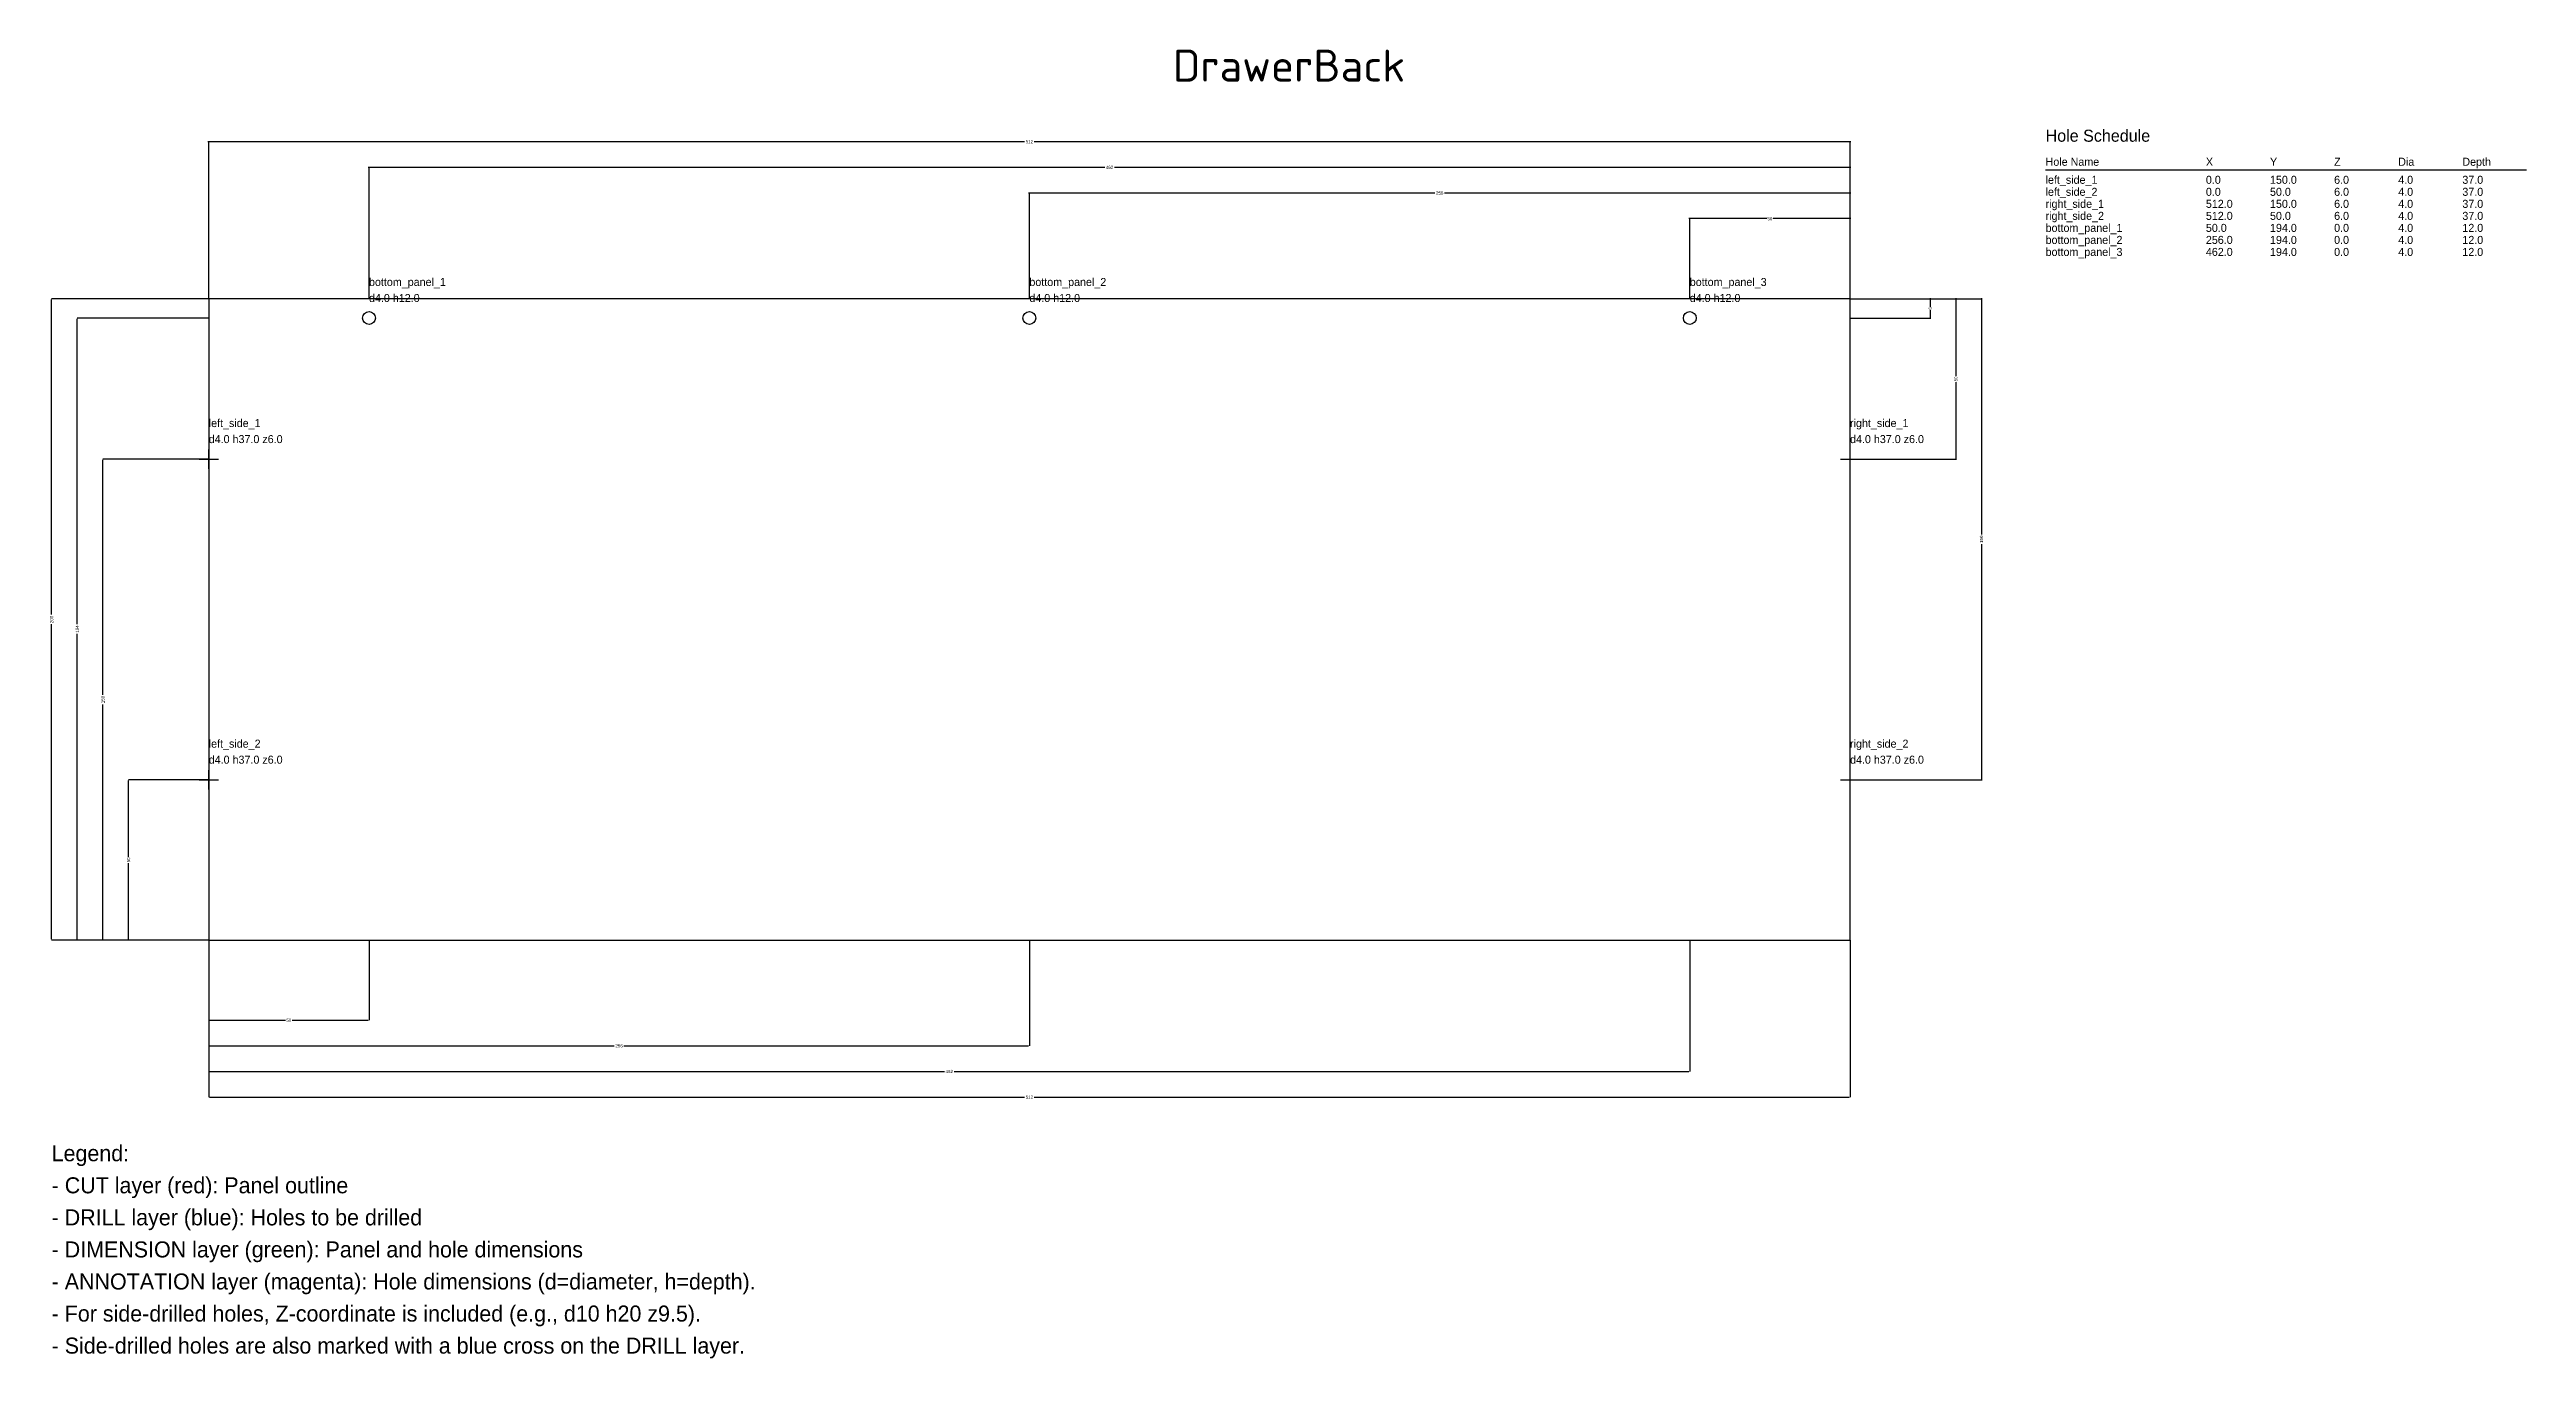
# Model space of a CAD drawing. Header units: millimetres. Extents: x -50 to 723, y -131 to 278.
import ezdxf
from ezdxf.enums import TextEntityAlignment as Align

# ---------------------------------------------------------------- set-up
doc = ezdxf.new("R2010")
doc.units = ezdxf.units.MM
for name, color, linetype in [('ANNOTATION', 6, 'Continuous'), ('CUT', 1, 'Continuous'), ('DIMENSION', 3, 'Continuous'), ('DRILL', 5, 'Continuous')]:
    doc.layers.add(name, color=color, linetype=linetype)
doc.styles.add('Title', font='ISOCPEUR.ttf')
doc.dimstyles.get("Standard").update_dxf_attribs({"dimtxt": 2.5, "dimasz": 2.5, "dimexe": 1.25, "dimexo": 0.625, "dimtad": 1, "dimtxsty": 'Standard', "dimcen": 2.5, "dimazin": 3, "dimtfac": 1, "dimtmove": 0, "dimatfit": 3})

# ---------------------------------------------------------------- blocks, each defined once
blk = doc.blocks.new('_CLOSEDFILLED')
at = {"color": 0, "linetype": 'ByBlock'}
blk.add_solid([(-1, 0.2), (0, 0), (-1, -0.2)], dxfattribs=at)
blk = doc.blocks.new('*D0')
for p, q in [((0, 0), (0, -25)), ((50, 0), (50, -25)), ((0.25, -25), (24, -25)), ((26, -25), (49.75, -25))]:
    blk.add_line(p, q)
at = {"layer": 'Defpoints'}
for p in [(0, 0), (50, 0), (0, -25)]:
    blk.add_point(p, dxfattribs=at)
at = {"layer": 'DIMENSION', "xscale": 0.25, "yscale": 0.25, "rotation": 180}
blk.add_blockref('_CLOSEDFILLED', (0, -25), dxfattribs=at)
at = {"layer": 'DIMENSION', "xscale": 0.25, "yscale": 0.25}
blk.add_blockref('_CLOSEDFILLED', (50, -25), dxfattribs=at)
at = {"layer": 'DIMENSION', "insert": (25, -25), "char_height": 1, "attachment_point": 5}
blk.add_mtext('50', dxfattribs=at)
blk = doc.blocks.new('*D2')
for p, q in [((0, 0), (0, -33)), ((256, 0), (256, -33)), ((0.25, -33), (126.5, -33)), ((129.5, -33), (255.75, -33))]:
    blk.add_line(p, q)
at = {"layer": 'Defpoints'}
for p in [(0, 0), (256, 0), (0, -33)]:
    blk.add_point(p, dxfattribs=at)
at = {"layer": 'DIMENSION', "xscale": 0.25, "yscale": 0.25, "rotation": 180}
blk.add_blockref('_CLOSEDFILLED', (0, -33), dxfattribs=at)
at = {"layer": 'DIMENSION', "xscale": 0.25, "yscale": 0.25}
blk.add_blockref('_CLOSEDFILLED', (256, -33), dxfattribs=at)
at = {"layer": 'DIMENSION', "insert": (128, -33), "char_height": 1, "attachment_point": 5}
blk.add_mtext('256', dxfattribs=at)
blk = doc.blocks.new('*D3')
for p, q in [((0, 0), (0, -41)), ((462, 0), (462, -41)), ((0.25, -41), (229.5, -41)), ((232.5, -41), (461.75, -41))]:
    blk.add_line(p, q)
at = {"layer": 'Defpoints'}
for p in [(0, 0), (462, 0), (0, -41)]:
    blk.add_point(p, dxfattribs=at)
at = {"layer": 'DIMENSION', "xscale": 0.25, "yscale": 0.25, "rotation": 180}
blk.add_blockref('_CLOSEDFILLED', (0, -41), dxfattribs=at)
at = {"layer": 'DIMENSION', "xscale": 0.25, "yscale": 0.25}
blk.add_blockref('_CLOSEDFILLED', (462, -41), dxfattribs=at)
at = {"layer": 'DIMENSION', "insert": (231, -41), "char_height": 1, "attachment_point": 5}
blk.add_mtext('462', dxfattribs=at)
blk = doc.blocks.new('*D4')
for p, q in [((0, 0), (0, -49)), ((512, 0), (512, -49)), ((0.25, -49), (254.5, -49)), ((257.5, -49), (511.75, -49))]:
    blk.add_line(p, q)
at = {"layer": 'Defpoints'}
for p in [(0, 0), (512, 0), (0, -49)]:
    blk.add_point(p, dxfattribs=at)
at = {"layer": 'DIMENSION', "xscale": 0.25, "yscale": 0.25, "rotation": 180}
blk.add_blockref('_CLOSEDFILLED', (0, -49), dxfattribs=at)
at = {"layer": 'DIMENSION', "xscale": 0.25, "yscale": 0.25}
blk.add_blockref('_CLOSEDFILLED', (512, -49), dxfattribs=at)
at = {"layer": 'DIMENSION', "insert": (256, -49), "char_height": 1, "attachment_point": 5}
blk.add_mtext('512', dxfattribs=at)
blk = doc.blocks.new('*D5')
for p, q in [((486, 225), (461.75, 225)), ((462, 200), (462, 225)), ((512.25, 225), (488, 225)), ((512, 200), (512, 225))]:
    blk.add_line(p, q)
at = {"layer": 'Defpoints'}
for p in [(512, 225), (462, 200), (512, 200)]:
    blk.add_point(p, dxfattribs=at)
at = {"layer": 'DIMENSION', "xscale": 0.25, "yscale": 0.25}
blk.add_blockref('_CLOSEDFILLED', (462, 225), dxfattribs=at)
at = {"layer": 'DIMENSION', "xscale": 0.25, "yscale": 0.25, "rotation": 180}
blk.add_blockref('_CLOSEDFILLED', (512, 225), dxfattribs=at)
at = {"layer": 'DIMENSION', "insert": (487, 225), "char_height": 1, "attachment_point": 5}
blk.add_mtext('50', dxfattribs=at)
blk = doc.blocks.new('*D6')
for p, q in [((382.5, 233), (255.75, 233)), ((256, 200), (256, 233)), ((512.25, 233), (385.5, 233)), ((512, 200), (512, 233))]:
    blk.add_line(p, q)
at = {"layer": 'Defpoints'}
for p in [(512, 233), (256, 200), (512, 200)]:
    blk.add_point(p, dxfattribs=at)
at = {"layer": 'DIMENSION', "xscale": 0.25, "yscale": 0.25}
blk.add_blockref('_CLOSEDFILLED', (256, 233), dxfattribs=at)
at = {"layer": 'DIMENSION', "xscale": 0.25, "yscale": 0.25, "rotation": 180}
blk.add_blockref('_CLOSEDFILLED', (512, 233), dxfattribs=at)
at = {"layer": 'DIMENSION', "insert": (384, 233), "char_height": 1, "attachment_point": 5}
blk.add_mtext('256', dxfattribs=at)
blk = doc.blocks.new('*D7')
for p, q in [((279.5, 241), (49.75, 241)), ((50, 200), (50, 241)), ((512.25, 241), (282.5, 241)), ((512, 200), (512, 241))]:
    blk.add_line(p, q)
at = {"layer": 'Defpoints'}
for p in [(512, 241), (50, 200), (512, 200)]:
    blk.add_point(p, dxfattribs=at)
at = {"layer": 'DIMENSION', "xscale": 0.25, "yscale": 0.25}
blk.add_blockref('_CLOSEDFILLED', (50, 241), dxfattribs=at)
at = {"layer": 'DIMENSION', "xscale": 0.25, "yscale": 0.25, "rotation": 180}
blk.add_blockref('_CLOSEDFILLED', (512, 241), dxfattribs=at)
at = {"layer": 'DIMENSION', "insert": (281, 241), "char_height": 1, "attachment_point": 5}
blk.add_mtext('462', dxfattribs=at)
blk = doc.blocks.new('*D8')
for p, q in [((254.5, 249), (-0.25, 249)), ((0, 200), (0, 249)), ((512.25, 249), (257.5, 249)), ((512, 200), (512, 249))]:
    blk.add_line(p, q)
at = {"layer": 'Defpoints'}
for p in [(512, 249), (0, 200), (512, 200)]:
    blk.add_point(p, dxfattribs=at)
at = {"layer": 'DIMENSION', "xscale": 0.25, "yscale": 0.25}
blk.add_blockref('_CLOSEDFILLED', (0, 249), dxfattribs=at)
at = {"layer": 'DIMENSION', "xscale": 0.25, "yscale": 0.25, "rotation": 180}
blk.add_blockref('_CLOSEDFILLED', (512, 249), dxfattribs=at)
at = {"layer": 'DIMENSION', "insert": (256, 249), "char_height": 1, "attachment_point": 5}
blk.add_mtext('512', dxfattribs=at)
blk = doc.blocks.new('*D9')
for p, q in [((0, 50), (-25, 50)), ((-25, 26), (-25, 49.75)), ((-25, 0.25), (-25, 24)), ((0, 0), (-25, 0))]:
    blk.add_line(p, q)
at = {"layer": 'Defpoints'}
for p in [(0, 50), (-25, 0), (0, 0)]:
    blk.add_point(p, dxfattribs=at)
at = {"layer": 'DIMENSION', "xscale": 0.25, "yscale": 0.25}
for p, rotation in [((-25, 50), 90), ((-25, 0), 270)]:
    blk.add_blockref('_CLOSEDFILLED', p, dxfattribs=dict(at, rotation=rotation))
at = {"layer": 'DIMENSION', "insert": (-25, 25), "char_height": 1, "attachment_point": 5, "rotation": 90}
blk.add_mtext('50', dxfattribs=at)
blk = doc.blocks.new('*D10')
for p, q in [((0, 150), (-33, 150)), ((-33, 76.5), (-33, 149.75)), ((-33, 0.25), (-33, 73.5)), ((0, 0), (-33, 0))]:
    blk.add_line(p, q)
at = {"layer": 'Defpoints'}
for p in [(0, 150), (-33, 0), (0, 0)]:
    blk.add_point(p, dxfattribs=at)
at = {"layer": 'DIMENSION', "xscale": 0.25, "yscale": 0.25}
for p, rotation in [((-33, 150), 90), ((-33, 0), 270)]:
    blk.add_blockref('_CLOSEDFILLED', p, dxfattribs=dict(at, rotation=rotation))
at = {"layer": 'DIMENSION', "insert": (-33, 75), "char_height": 1, "attachment_point": 5, "rotation": 90}
blk.add_mtext('150', dxfattribs=at)
blk = doc.blocks.new('*D11')
for p, q in [((0, 194), (-41, 194)), ((-41, 98.5), (-41, 193.75)), ((-41, 0.25), (-41, 95.5)), ((0, 0), (-41, 0))]:
    blk.add_line(p, q)
at = {"layer": 'Defpoints'}
for p in [(0, 194), (-41, 0), (0, 0)]:
    blk.add_point(p, dxfattribs=at)
at = {"layer": 'DIMENSION', "xscale": 0.25, "yscale": 0.25}
for p, rotation in [((-41, 194), 90), ((-41, 0), 270)]:
    blk.add_blockref('_CLOSEDFILLED', p, dxfattribs=dict(at, rotation=rotation))
at = {"layer": 'DIMENSION', "insert": (-41, 97), "char_height": 1, "attachment_point": 5, "rotation": 90}
blk.add_mtext('194', dxfattribs=at)
blk = doc.blocks.new('*D12')
for p, q in [((0, 200), (-49, 200)), ((-49, 101.5), (-49, 199.75)), ((-49, 0.25), (-49, 98.5)), ((0, 0), (-49, 0))]:
    blk.add_line(p, q)
at = {"layer": 'Defpoints'}
for p in [(0, 200), (-49, 0), (0, 0)]:
    blk.add_point(p, dxfattribs=at)
at = {"layer": 'DIMENSION', "xscale": 0.25, "yscale": 0.25}
for p, rotation in [((-49, 200), 90), ((-49, 0), 270)]:
    blk.add_blockref('_CLOSEDFILLED', p, dxfattribs=dict(at, rotation=rotation))
at = {"layer": 'DIMENSION', "insert": (-49, 100), "char_height": 1, "attachment_point": 5, "rotation": 90}
blk.add_mtext('200', dxfattribs=at)
blk = doc.blocks.new('*D13')
for p, q in [((512, 200), (537, 200)), ((512, 194), (537, 194)), ((537, 200.25), (537, 197.5)), ((537, 196.5), (537, 193.75))]:
    blk.add_line(p, q)
at = {"layer": 'Defpoints'}
for p in [(512, 200), (512, 194), (537, 200)]:
    blk.add_point(p, dxfattribs=at)
at = {"layer": 'DIMENSION', "xscale": 0.25, "yscale": 0.25}
for p, rotation in [((537, 200), 270), ((537, 194), 90)]:
    blk.add_blockref('_CLOSEDFILLED', p, dxfattribs=dict(at, rotation=rotation))
at = {"layer": 'DIMENSION', "insert": (537, 197), "char_height": 1, "attachment_point": 5, "rotation": 90}
blk.add_mtext('6', dxfattribs=at)
blk = doc.blocks.new('*D14')
for p, q in [((512, 200), (545, 200)), ((545, 200.25), (545, 176)), ((545, 174), (545, 149.75)), ((512, 150), (545, 150))]:
    blk.add_line(p, q)
at = {"layer": 'Defpoints'}
for p in [(512, 200), (545, 200), (512, 150)]:
    blk.add_point(p, dxfattribs=at)
at = {"layer": 'DIMENSION', "xscale": 0.25, "yscale": 0.25}
for p, rotation in [((545, 200), 270), ((545, 150), 90)]:
    blk.add_blockref('_CLOSEDFILLED', p, dxfattribs=dict(at, rotation=rotation))
at = {"layer": 'DIMENSION', "insert": (545, 175), "char_height": 1, "attachment_point": 5, "rotation": 90}
blk.add_mtext('50', dxfattribs=at)
blk = doc.blocks.new('*D15')
for p, q in [((512, 200), (553, 200)), ((553, 200.25), (553, 126.5)), ((553, 123.5), (553, 49.75)), ((512, 50), (553, 50))]:
    blk.add_line(p, q)
at = {"layer": 'Defpoints'}
for p in [(512, 200), (553, 200), (512, 50)]:
    blk.add_point(p, dxfattribs=at)
at = {"layer": 'DIMENSION', "xscale": 0.25, "yscale": 0.25}
for p, rotation in [((553, 200), 270), ((553, 50), 90)]:
    blk.add_blockref('_CLOSEDFILLED', p, dxfattribs=dict(at, rotation=rotation))
at = {"layer": 'DIMENSION', "insert": (553, 125), "char_height": 1, "attachment_point": 5, "rotation": 90}
blk.add_mtext('150', dxfattribs=at)

msp = doc.modelspace()

# ---------------------------------------------------------------- linework, layer by layer
at = {"layer": 'ANNOTATION'}
msp.add_line((573, 240.25), (723, 240.25), dxfattribs=at)
at = {"layer": 'CUT'}
for p, q in [((512, 200), (0, 200)), ((0, 200), (0, 0)), ((48, 194), (48.1522, 194.765)), ((48.1522, 193.235), (48, 194)), ((48.1522, 194.765), (48.5858, 195.414)), ((48.5858, 192.586), (48.1522, 193.235)), ((48.5858, 195.414), (49.2346, 195.848)), ((49.2346, 195.848), (50, 196)), ((50, 196), (50.7654, 195.848)), ((50.7654, 195.848), (51.4142, 195.414)), ((51.4142, 195.414), (51.8478, 194.765)), ((51.8478, 193.235), (51.4142, 192.586)), ((51.8478, 194.765), (52, 194)), ((52, 194), (51.8478, 193.235)), ((254, 194), (254.152, 194.765)), ((254.152, 193.235), (254, 194)), ((254.152, 194.765), (254.586, 195.414)), ((254.586, 192.586), (254.152, 193.235)), ((254.586, 195.414), (255.235, 195.848)), ((255.235, 195.848), (256, 196)), ((256, 196), (256.765, 195.848)), ((256.765, 195.848), (257.414, 195.414)), ((257.414, 195.414), (257.848, 194.765)), ((257.848, 193.235), (257.414, 192.586)), ((257.848, 194.765), (258, 194)), ((258, 194), (257.848, 193.235)), ((460, 194), (460.152, 194.765)), ((460.152, 193.235), (460, 194)), ((460.152, 194.765), (460.586, 195.414)), ((460.586, 192.586), (460.152, 193.235)), ((460.586, 195.414), (461.235, 195.848)), ((461.235, 195.848), (462, 196)), ((462, 196), (462.765, 195.848)), ((462.765, 195.848), (463.414, 195.414)), ((463.414, 195.414), (463.848, 194.765)), ((463.848, 193.235), (463.414, 192.586)), ((463.848, 194.765), (464, 194)), ((464, 194), (463.848, 193.235)), ((512, 0), (512, 200)), ((49.2346, 192.152), (48.5858, 192.586)), ((50, 192), (49.2346, 192.152)), ((50.7654, 192.152), (50, 192)), ((51.4142, 192.586), (50.7654, 192.152)), ((255.235, 192.152), (254.586, 192.586)), ((256, 192), (255.235, 192.152)), ((256.765, 192.152), (256, 192)), ((257.414, 192.586), (256.765, 192.152)), ((461.235, 192.152), (460.586, 192.586)), ((462, 192), (461.235, 192.152)), ((462.765, 192.152), (462, 192)), ((463.414, 192.586), (462.765, 192.152)), ((0, 0), (512, 0))]:
    msp.add_line(p, q, dxfattribs=at)
at = {"layer": 'DRILL', "color": 5}
for p, q in [((-3, 150), (3, 150)), ((0, 147), (0, 153)), ((509, 150), (515, 150)), ((512, 147), (512, 153)), ((-3, 50), (3, 50)), ((0, 47), (0, 53)), ((509, 50), (515, 50)), ((512, 47), (512, 53))]:
    msp.add_line(p, q, dxfattribs=at)

# ---------------------------------------------------------------- texts
at = {"layer": 'ANNOTATION', "style": 'Title'}
msp.add_text('DrawerBack', height=10, dxfattribs=at).set_placement((337, 272.75), align=Align.MIDDLE_CENTER)
at = {"layer": 'ANNOTATION'}
for s, height, p in [('Hole Schedule', 3.75, (573, 249)), ('Hole Name', 2.5, (573, 241.5)), ('X', 2.5, (623, 241.5)), ('Y', 2.5, (643, 241.5)), ('Z', 2.5, (663, 241.5)), ('Dia', 2.5, (683, 241.5)), ('Depth', 2.5, (703, 241.5)), ('left_side_1', 2.5, (573, 235.875)), ('left_side_2', 2.5, (573, 232.125)), ('0.0', 2.5, (623, 235.875)), ('0.0', 2.5, (623, 232.125)), ('50.0', 2.5, (643, 232.125)), ('150.0', 2.5, (643, 235.875)), ('6.0', 2.5, (663, 235.875)), ('6.0', 2.5, (663, 232.125)), ('4.0', 2.5, (683, 235.875)), ('4.0', 2.5, (683, 232.125)), ('37.0', 2.5, (703, 235.875)), ('37.0', 2.5, (703, 232.125)), ('right_side_1', 2.5, (573, 228.375)), ('right_side_2', 2.5, (573, 224.625)), ('512.0', 2.5, (623, 228.375)), ('512.0', 2.5, (623, 224.625)), ('50.0', 2.5, (643, 224.625)), ('150.0', 2.5, (643, 228.375)), ('6.0', 2.5, (663, 228.375)), ('6.0', 2.5, (663, 224.625)), ('4.0', 2.5, (683, 228.375)), ('4.0', 2.5, (683, 224.625)), ('37.0', 2.5, (703, 228.375)), ('37.0', 2.5, (703, 224.625)), ('bottom_panel_1', 2.5, (573, 220.875)), ('bottom_panel_2', 2.5, (573, 217.125)), ('50.0', 2.5, (623, 220.875)), ('256.0', 2.5, (623, 217.125)), ('194.0', 2.5, (643, 220.875)), ('194.0', 2.5, (643, 217.125)), ('0.0', 2.5, (663, 220.875)), ('0.0', 2.5, (663, 217.125)), ('4.0', 2.5, (683, 220.875)), ('4.0', 2.5, (683, 217.125)), ('12.0', 2.5, (703, 220.875)), ('12.0', 2.5, (703, 217.125)), ('bottom_panel_3', 2.5, (573, 213.375)), ('462.0', 2.5, (623, 213.375)), ('194.0', 2.5, (643, 213.375)), ('0.0', 2.5, (663, 213.375)), ('4.0', 2.5, (683, 213.375)), ('12.0', 2.5, (703, 213.375)), ('d4.0 h12.0', 2.5, (50, 199)), ('bottom_panel_1', 2.5, (50, 204)), ('d4.0 h12.0', 2.5, (256, 199)), ('bottom_panel_2', 2.5, (256, 204)), ('d4.0 h12.0', 2.5, (462, 199)), ('bottom_panel_3', 2.5, (462, 204)), ('left_side_1', 2.5, (0, 160)), ('right_side_1', 2.5, (512, 160)), ('d4.0 h37.0 z6.0', 2.5, (0, 155)), ('d4.0 h37.0 z6.0', 2.5, (512, 155)), ('left_side_2', 2.5, (0, 60)), ('right_side_2', 2.5, (512, 60)), ('d4.0 h37.0 z6.0', 2.5, (0, 55)), ('d4.0 h37.0 z6.0', 2.5, (512, 55)), ('Legend:', 5, (-49, -69)), ('- CUT layer (red): Panel outline', 5, (-49, -79)), ('- DRILL layer (blue): Holes to be drilled', 5, (-49, -89)), ('- DIMENSION layer (green): Panel and hole dimensions', 5, (-49, -99)), ('- ANNOTATION layer (magenta): Hole dimensions (d=diameter, h=depth).', 5, (-49, -109)), ('- For side-drilled holes, Z-coordinate is included (e.g., d10 h20 z9.5).', 5, (-49, -119)), ('- Side-drilled holes are also marked with a blue cross on the DRILL layer.', 5, (-49, -129))]:
    msp.add_text(s, height=height, dxfattribs=at).set_placement(p)

# ---------------------------------------------------------------- dimensions: what is measured, and where the dimension line sits
at = {"layer": 'DIMENSION'}
for base, p1, p2, picture, middle in [((512, 249), (512, 200), (0, 200), '*D8', (256, 249)), ((512, 241), (512, 200), (50, 200), '*D7', (281, 241)), ((512, 233), (512, 200), (256, 200), '*D6', (384, 233)), ((512, 225), (512, 200), (462, 200), '*D5', (487, 225)), ((0, -25), (0, 0), (50, 0), '*D0', (25, -25)), ((0, -33), (0, 0), (256, 0), '*D2', (128, -33)), ((0, -41), (0, 0), (462, 0), '*D3', (231, -41)), ((0, -49), (0, 0), (512, 0), '*D4', (256, -49))]:
    dim = msp.add_linear_dim(base=base, p1=p1, p2=p2, dimstyle='Standard', dxfattribs=at)
    dim.commit()
    dim.dimension.update_dxf_attribs({"geometry": picture, "text_midpoint": middle})
for base, p1, p2, picture, middle in [((-49, 0), (0, 0), (0, 200), '*D12', (-49, 100)), ((-41, 0), (0, 0), (0, 194), '*D11', (-41, 97)), ((537, 200), (512, 200), (512, 194), '*D13', (537, 197)), ((545, 200), (512, 200), (512, 150), '*D14', (545, 175)), ((553, 200), (512, 200), (512, 50), '*D15', (553, 125)), ((-33, 0), (0, 0), (0, 150), '*D10', (-33, 75)), ((-25, 0), (0, 0), (0, 50), '*D9', (-25, 25))]:
    dim = msp.add_linear_dim(base=base, p1=p1, p2=p2, angle=90, dimstyle='Standard', dxfattribs=at)
    dim.commit()
    dim.dimension.update_dxf_attribs({"geometry": picture, "text_midpoint": middle})

doc.saveas('drawing.dxf')
